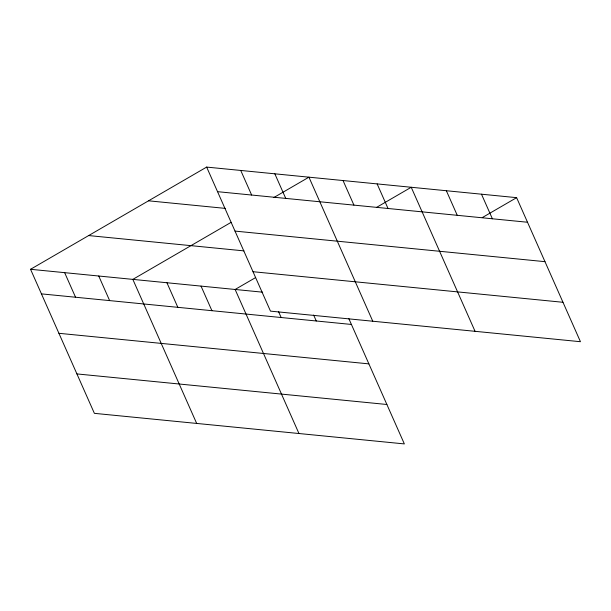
<?xml version="1.0" encoding="UTF-8"?>
<svg xmlns="http://www.w3.org/2000/svg" width="611" height="611" viewBox="0 0 611 611"><rect width="100%" height="100%" fill="white"/><g stroke="black" fill="none" stroke-linecap="round" stroke-linejoin="round"><path stroke-width="0.92" d="M348.782 318.514L404.352 443.914L94.384 413.342L30.55 269.291L206.648 167.086L516.616 197.659L580.45 341.709L270.482 311.136L206.648 167.086M231.141 222.328L132.839 279.38L196.673 423.431M273.743 197.605L308.937 177.175L372.771 321.226M255.589 277.593L235.128 289.469L298.962 433.52M376.85 207.221L411.226 187.264L475.06 331.315M482.239 217.615L516.616 197.659M217.547 191.671L527.507 222.244M148.542 200.813L225.253 208.382M235.014 231.095L544.981 261.668M88.664 235.563L243.988 250.884M253.015 271.712L562.983 302.285M30.55 269.291L262.661 292.188M41.441 293.876L351.409 324.449M58.916 333.3L368.876 363.873M76.91 373.917L386.878 404.49M481.491 194.199L492.382 218.776M446.358 190.731L457.249 215.309M377.132 183.903L388.023 208.481M343.038 180.543L353.929 205.12M274.843 173.814L285.734 198.392M313.649 315.047L316.277 320.981M240.749 170.454L251.64 195.031M278.524 311.587L281.152 317.521M201.034 286.108L211.925 310.694M166.933 282.748L177.832 307.325M98.745 276.019L109.636 300.604M64.644 272.659L75.543 297.236"/></g></svg>
